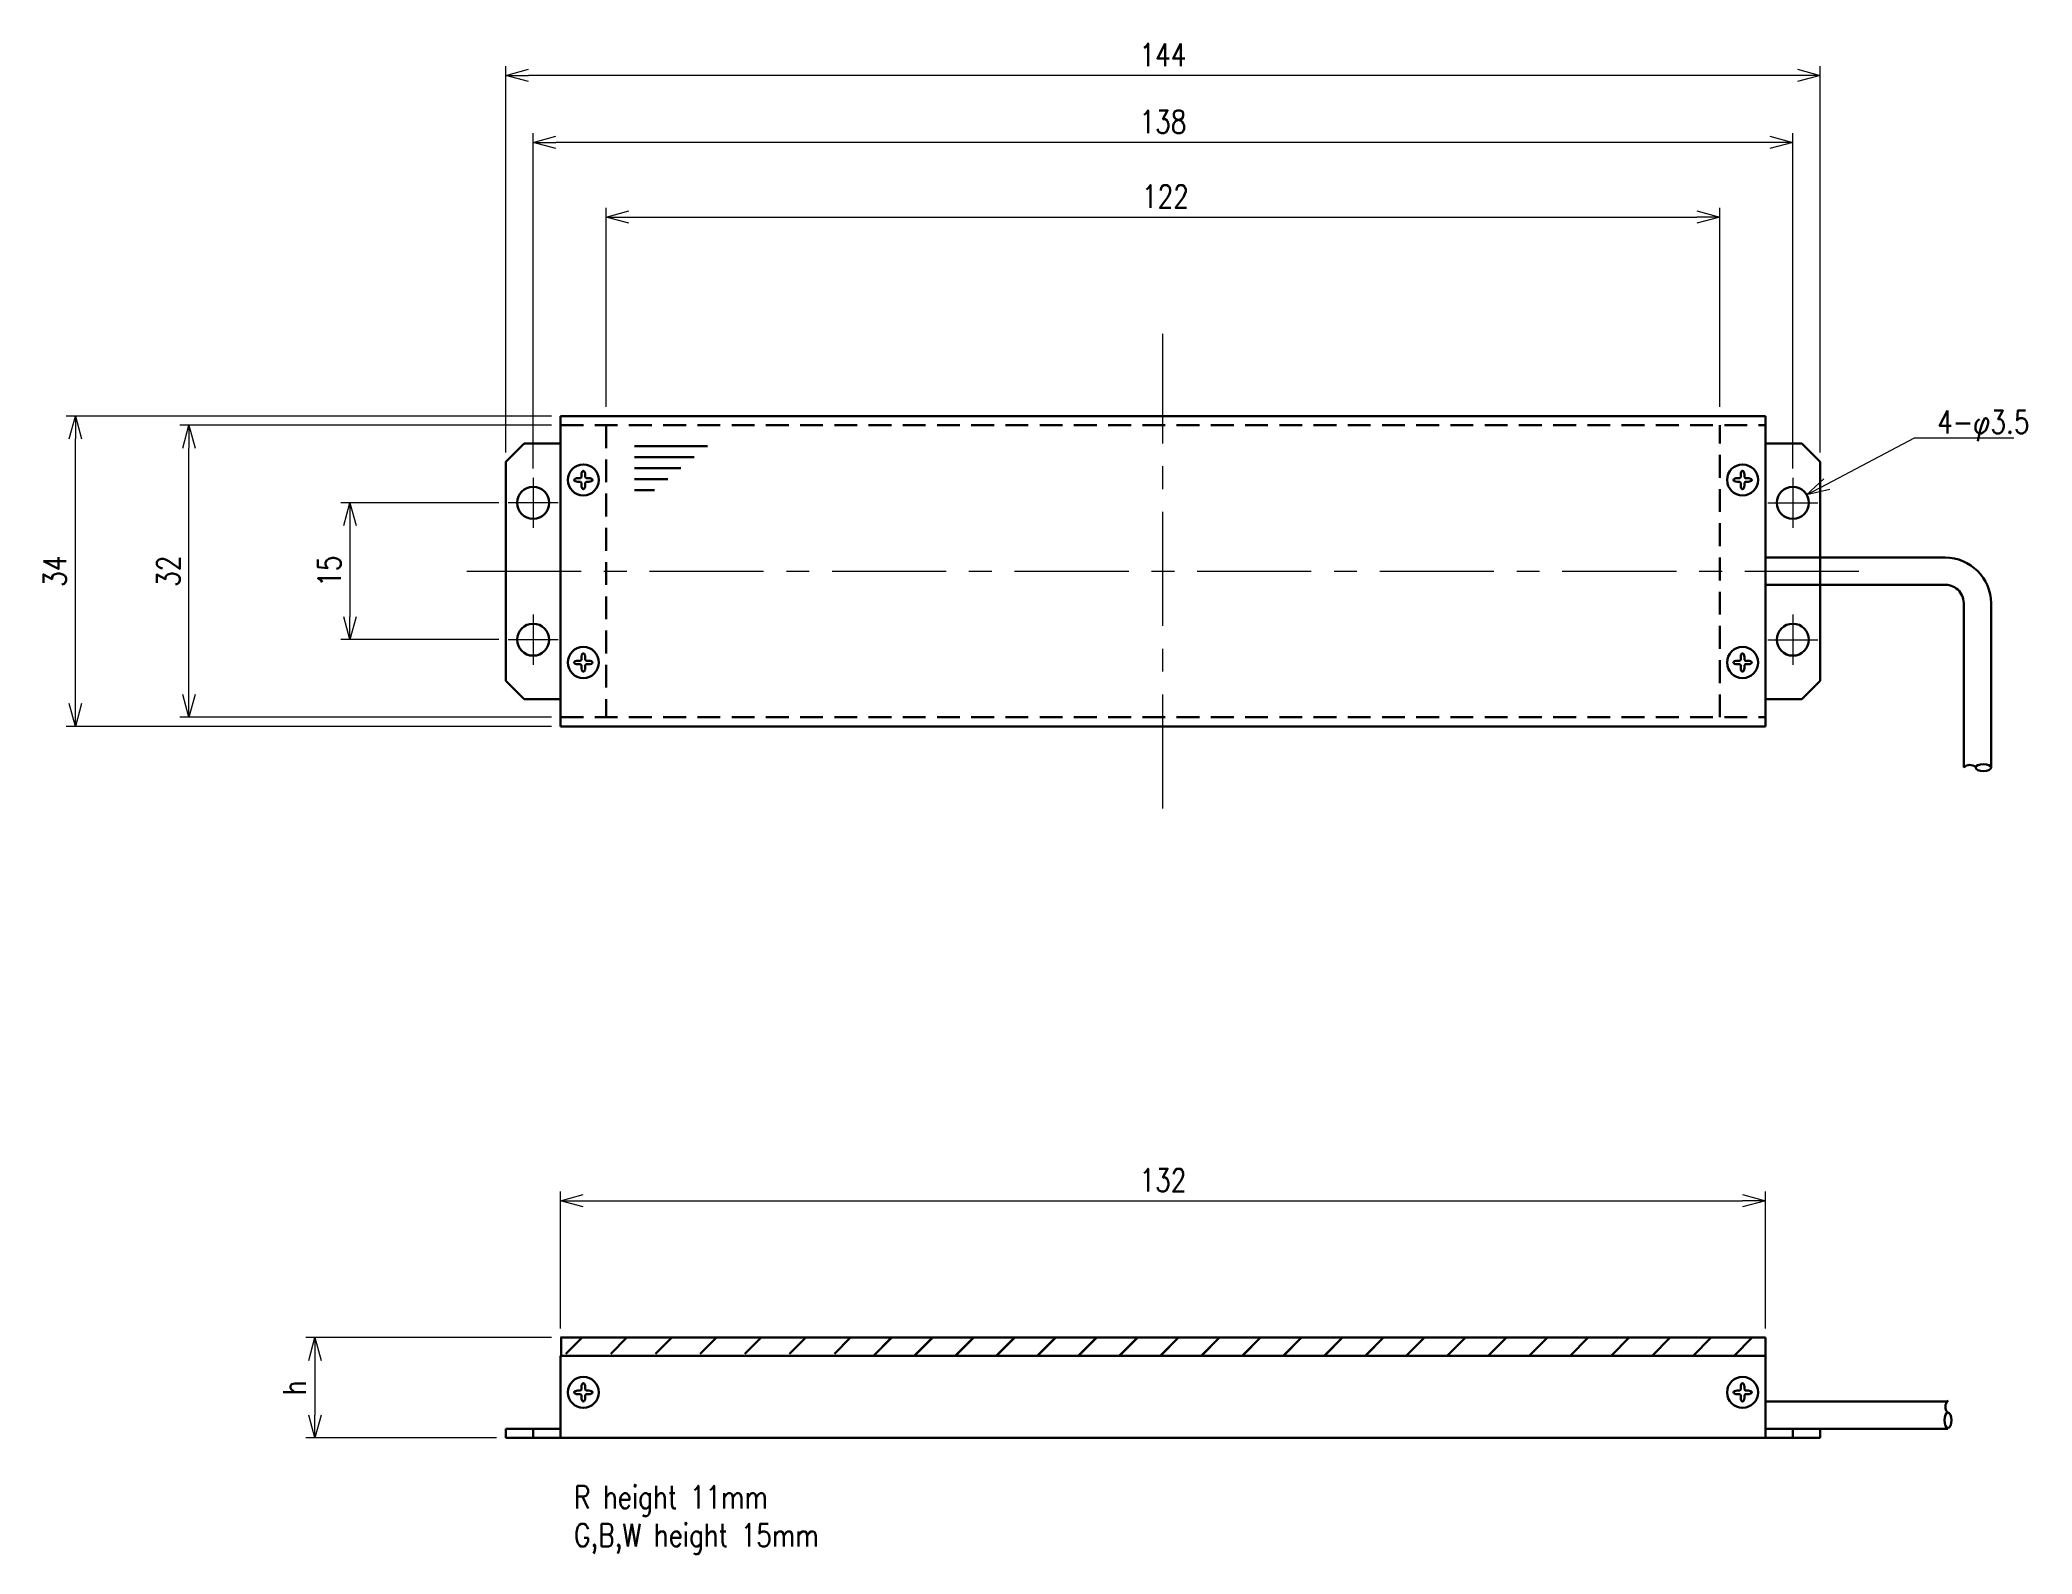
# Model space of a CAD drawing. Header units: millimetres. Extents: x 81 to 300, y 76 to 242.
import ezdxf
from ezdxf import colors
from ezdxf.entities.mleader import LeaderData, LeaderLine
from ezdxf.math import Vec2, Vec3

# ---------------------------------------------------------------- set-up
doc = ezdxf.new("R2010")
doc.units = ezdxf.units.MM
doc.linetypes.add('CENTER', pattern=[2, 1.25, -0.25, 0.25, -0.25])
doc.linetypes.add('HIDDEN', pattern=[0.375, 0.25, -0.125])
doc.layers.get('0').update_dxf_attribs({"lineweight": 30})
doc.layers.get('Defpoints').update_dxf_attribs({"lineweight": 9})
doc.layers.add('2KD_寸法１', color=7, linetype='Continuous', lineweight=15)
doc.layers.add('2KD_寸法１ @ 1', color=7, linetype='Continuous', lineweight=15)
doc.styles.get("Standard").update_dxf_attribs({"font": 'simplex.shx', "width": 0.8, "bigfont": 'extfont.shx'})
doc.dimstyles.new('KD-STD', dxfattribs={"dimscale": 0, "dimtxt": 2.5, "dimasz": 2.5, "dimexe": 1, "dimexo": 1, "dimgap": 1, "dimtad": 1, "dimdsep": 46, "dimtxsty": 'Standard', "dimblk": 'OPEN30', "dimcen": 0, "dimadec": 0, "dimazin": 0, "dimtfac": 1, "dimtmove": 0, "dimatfit": 3, "dimldrblk": 'OPEN30', "dimfxl": 1, "dimtolj": 1, "dimtzin": 0, "dimlwd": 15, "dimlwe": 15, "dimarcsym": 0})

# ---------------------------------------------------------------- blocks, each defined once
blk = doc.blocks.new('_Open30')
at = {"lineweight": -2}
for p, q in [((-1, 0.268), (0, 0)), ((0, 0), (-1, -0.268)), ((0, 0), (-1, 0))]:
    blk.add_line(p, q, dxfattribs=at)
blk = doc.blocks.new('*D30')
at = {"layer": '2KD_寸法１', "color": 0, "lineweight": 15}
for p, q in [((138.4, 100.55), (138.4, 115.55)), ((140.9, 114.55), (267.9, 114.55)), ((270.4, 100.55), (270.4, 115.55))]:
    blk.add_line(p, q, dxfattribs=at)
at = {"layer": 'Defpoints', "color": 0}
for p in [(270.4, 114.55), (138.4, 99.55), (270.4, 99.55)]:
    blk.add_point(p, dxfattribs=at)
at = {"layer": '2KD_寸法１', "color": 0, "lineweight": 15, "xscale": 2.5, "yscale": 2.5, "zscale": 2.5, "rotation": 180}
blk.add_blockref('_Open30', (138.4, 114.55), dxfattribs=at)
at = {"layer": '2KD_寸法１', "color": 0, "lineweight": 15, "xscale": 2.5, "yscale": 2.5, "zscale": 2.5}
blk.add_blockref('_Open30', (270.4, 114.55), dxfattribs=at)
at = {"layer": '2KD_寸法１', "color": 0, "insert": (204.4, 116.8), "char_height": 2.5, "attachment_point": 5}
blk.add_mtext('\\A1;132', dxfattribs=at)
blk = doc.blocks.new('*D31')
at = {"layer": '2KD_寸法１', "color": 0, "lineweight": 15}
for p, q in [((137.4, 99.55), (110.5, 99.55)), ((111.5, 97.05), (111.5, 91.05)), ((131.4, 88.55), (110.5, 88.55))]:
    blk.add_line(p, q, dxfattribs=at)
at = {"layer": 'Defpoints', "color": 0}
for p in [(138.4, 99.55), (111.5, 88.55), (132.4, 88.55)]:
    blk.add_point(p, dxfattribs=at)
at = {"layer": '2KD_寸法１', "color": 0, "lineweight": 15, "xscale": 2.5, "yscale": 2.5, "zscale": 2.5}
for p, rotation in [((111.5, 99.55), 90), ((111.5, 88.55), 270)]:
    blk.add_blockref('_Open30', p, dxfattribs=dict(at, rotation=rotation))
at = {"layer": '2KD_寸法１', "color": 0, "insert": (109.25, 94.05), "char_height": 2.5, "attachment_point": 5, "rotation": 90}
blk.add_mtext('\\A1;h', dxfattribs=at)
blk = doc.blocks.new('*D32')
at = {"layer": '2KD_寸法１', "color": 0, "lineweight": 15}
for p, q in [((137.4, 199.52), (96.69, 199.52)), ((97.69, 170.02), (97.69, 197.02)), ((137.4, 167.52), (96.69, 167.52))]:
    blk.add_line(p, q, dxfattribs=at)
at = {"layer": 'Defpoints', "color": 0}
for p in [(97.69, 199.52), (138.4, 199.52), (138.4, 167.52)]:
    blk.add_point(p, dxfattribs=at)
at = {"layer": '2KD_寸法１', "color": 0, "lineweight": 15, "xscale": 2.5, "yscale": 2.5, "zscale": 2.5}
for p, rotation in [((97.69, 199.52), 90), ((97.69, 167.52), 270)]:
    blk.add_blockref('_Open30', p, dxfattribs=dict(at, rotation=rotation))
at = {"layer": '2KD_寸法１', "color": 0, "insert": (95.44, 183.52), "char_height": 2.5, "attachment_point": 5, "rotation": 90}
blk.add_mtext('\\A1;32', dxfattribs=at)
blk = doc.blocks.new('*D33')
at = {"layer": '2KD_寸法１', "color": 0, "lineweight": 15}
for p, q in [((137.4, 200.52), (84.25, 200.52)), ((85.25, 169.02), (85.25, 198.02)), ((137.4, 166.52), (84.25, 166.52))]:
    blk.add_line(p, q, dxfattribs=at)
at = {"layer": 'Defpoints', "color": 0}
for p in [(85.25, 200.52), (138.4, 200.52), (138.4, 166.52)]:
    blk.add_point(p, dxfattribs=at)
at = {"layer": '2KD_寸法１', "color": 0, "lineweight": 15, "xscale": 2.5, "yscale": 2.5, "zscale": 2.5}
for p, rotation in [((85.25, 200.52), 90), ((85.25, 166.52), 270)]:
    blk.add_blockref('_Open30', p, dxfattribs=dict(at, rotation=rotation))
at = {"layer": '2KD_寸法１', "color": 0, "insert": (83, 183.52), "char_height": 2.5, "attachment_point": 5, "rotation": 90}
blk.add_mtext('\\A1;34', dxfattribs=at)
blk = doc.blocks.new('*D34')
at = {"layer": '2KD_寸法１', "color": 0, "lineweight": 15}
for p, q in [((143.4, 201.52), (143.4, 223.33)), ((265.4, 201.52), (265.4, 223.33)), ((145.9, 222.33), (262.9, 222.33))]:
    blk.add_line(p, q, dxfattribs=at)
at = {"layer": 'Defpoints', "color": 0}
for p in [(265.4, 222.33), (143.4, 200.52), (265.4, 200.52)]:
    blk.add_point(p, dxfattribs=at)
at = {"layer": '2KD_寸法１', "color": 0, "lineweight": 15, "xscale": 2.5, "yscale": 2.5, "zscale": 2.5, "rotation": 180}
blk.add_blockref('_Open30', (143.4, 222.33), dxfattribs=at)
at = {"layer": '2KD_寸法１', "color": 0, "lineweight": 15, "xscale": 2.5, "yscale": 2.5, "zscale": 2.5}
blk.add_blockref('_Open30', (265.4, 222.33), dxfattribs=at)
at = {"layer": '2KD_寸法１', "color": 0, "insert": (204.67, 224.58), "char_height": 2.5, "attachment_point": 5}
blk.add_mtext('\\A1;122', dxfattribs=at)
blk = doc.blocks.new('*D35')
at = {"layer": '2KD_寸法１', "color": 0, "lineweight": 15}
for p, q in [((132.4, 196.52), (132.4, 238.85)), ((276.4, 196.52), (276.4, 238.85)), ((273.9, 237.85), (134.9, 237.85))]:
    blk.add_line(p, q, dxfattribs=at)
at = {"layer": 'Defpoints', "color": 0}
for p in [(132.4, 237.85), (132.4, 195.52), (276.4, 195.52)]:
    blk.add_point(p, dxfattribs=at)
at = {"layer": '2KD_寸法１', "color": 0, "lineweight": 15, "xscale": 2.5, "yscale": 2.5, "zscale": 2.5, "rotation": 180}
blk.add_blockref('_Open30', (132.4, 237.85), dxfattribs=at)
at = {"layer": '2KD_寸法１', "color": 0, "lineweight": 15, "xscale": 2.5, "yscale": 2.5, "zscale": 2.5}
blk.add_blockref('_Open30', (276.4, 237.85), dxfattribs=at)
at = {"layer": '2KD_寸法１', "color": 0, "insert": (204.4, 240.1), "char_height": 2.5, "attachment_point": 5}
blk.add_mtext('\\A1;144', dxfattribs=at)
blk = doc.blocks.new('*D36')
at = {"layer": '2KD_寸法１', "color": 0, "lineweight": 15}
for p, q in [((135.4, 194.77), (135.4, 231.51)), ((273.4, 194.77), (273.4, 231.51)), ((270.9, 230.51), (137.9, 230.51))]:
    blk.add_line(p, q, dxfattribs=at)
at = {"layer": 'Defpoints', "color": 0}
for p in [(135.4, 230.51), (135.4, 193.77), (273.4, 193.77)]:
    blk.add_point(p, dxfattribs=at)
at = {"layer": '2KD_寸法１', "color": 0, "lineweight": 15, "xscale": 2.5, "yscale": 2.5, "zscale": 2.5, "rotation": 180}
blk.add_blockref('_Open30', (135.4, 230.51), dxfattribs=at)
at = {"layer": '2KD_寸法１', "color": 0, "lineweight": 15, "xscale": 2.5, "yscale": 2.5, "zscale": 2.5}
blk.add_blockref('_Open30', (273.4, 230.51), dxfattribs=at)
at = {"layer": '2KD_寸法１', "color": 0, "insert": (204.4, 232.76), "char_height": 2.5, "attachment_point": 5}
blk.add_mtext('\\A1;138', dxfattribs=at)
blk = doc.blocks.new('*D37')
at = {"layer": '2KD_寸法１', "color": 0, "lineweight": 15}
for p, q in [((131.65, 191.02), (114.33, 191.02)), ((115.33, 188.52), (115.33, 178.52)), ((131.65, 176.02), (114.33, 176.02))]:
    blk.add_line(p, q, dxfattribs=at)
at = {"layer": 'Defpoints', "color": 0}
for p in [(132.65, 191.02), (115.33, 176.02), (132.65, 176.02)]:
    blk.add_point(p, dxfattribs=at)
at = {"layer": '2KD_寸法１', "color": 0, "lineweight": 15, "xscale": 2.5, "yscale": 2.5, "zscale": 2.5}
for p, rotation in [((115.33, 191.02), 90), ((115.33, 176.02), 270)]:
    blk.add_blockref('_Open30', p, dxfattribs=dict(at, rotation=rotation))
at = {"layer": '2KD_寸法１', "color": 0, "insert": (113.08, 183.52), "char_height": 2.5, "attachment_point": 5, "rotation": 90}
blk.add_mtext('\\A1;15', dxfattribs=at)
blk = doc.blocks.new('A$C50C030A1')
for p, q in [((-0.3, 0.2), (-0.6, 0.2)), ((-0.3, 0.2), (-0.2, 0.3)), ((-0.2, 0.3), (-0.2, 0.6)), ((0.2, 0.3), (0.2, 0.6)), ((0.2, 0.3), (0.3, 0.2)), ((0.3, 0.2), (0.6, 0.2)), ((-0.3, -0.2), (-0.6, -0.2)), ((-0.2, -0.3), (-0.3, -0.2)), ((-0.2, -0.3), (-0.2, -0.6)), ((0.3, -0.2), (0.2, -0.3)), ((0.2, -0.3), (0.2, -0.6)), ((0.3, -0.2), (0.6, -0.2))]:
    blk.add_line(p, q)
blk.add_circle((0, 0), 1.7)
for centre, major_axis in [((-0.6, 0), (-0.4, 0)), ((0, 0.6), (0, 0.4)), ((0.6, 0), (0.4, 0)), ((0, -0.6), (0, -0.4))]:
    blk.add_ellipse(centre, major_axis=major_axis, ratio=0.5, start_param=-1.570795, end_param=1.570795)
blk = doc.blocks.new('A$C69E816FE')
for p, q in [((0, 12), (20, 12)), ((0, 9), (16.36, 9)), ((0, 6), (12.72, 6)), ((0, 3), (9.09, 3)), ((0, 0), (5.45, 0))]:
    blk.add_line(p, q)
blk = doc.blocks.new('A$C2C9969CB')
for p, q in [((-66, 34), (-66, 0)), ((66, 34), (-66, 34)), ((-66, 1), (-66, 33)), ((66, 0), (66, 34)), ((66, 33), (66, 1)), ((-70, 31), (-72, 29)), ((-66, 31), (-70, 31)), ((66, 31), (70, 31)), ((70, 31), (72, 29)), ((-72, 29), (-72, 5)), ((72, 29), (72, 5)), ((66, 18.5), (85.69, 18.5)), ((66, 15.5), (85.92, 15.5)), ((87.72, 13.51), (87.72, -4.52)), ((90.72, 13.49), (90.72, -4.52)), ((-70, 3), (-72, 5)), ((66, 0), (66, 6)), ((70, 3), (72, 5)), ((-70, 3), (-66, 3)), ((70, 3), (66, 3)), ((-66, 0), (66, 0))]:
    blk.add_line(p, q)
at = {"linetype": 'HIDDEN', "ltscale": 10}
for p, q in [((-66, 33), (66, 33)), ((-61, 33), (-61, 1)), ((61, 1), (61, 33)), ((-66, 1), (66, 1))]:
    blk.add_line(p, q, dxfattribs=at)
for centre in [(-69, 24.5), (69, 24.5), (-69, 9.5), (69, 9.5)]:
    blk.add_circle(centre, 1.75)
for centre, radius, start, end in [((85.67, 13.45), 5.05, 0.5081, 89.7622), ((85.72, 13.51), 2, 0, 95.6457), ((88.4, -5.16), 0.936, 46.682, 136.3832)]:
    blk.add_arc(centre, radius, start, end)
at = {"extrusion": (0, 0, -1)}
blk.add_ellipse((89.88, -4.52), major_axis=(-0.842, 0), ratio=0.448876, start_param=4.712389, end_param=10.995574, dxfattribs=at)
at = {"xscale": 0.3999999999999772, "yscale": 0.3999999999999772, "zscale": 0.4}
blk.add_blockref('A$C69E816FE', (-57.89, 25.89), dxfattribs=at)
for p in [(-63.5, 27), (63.5, 27), (-63.5, 7), (63.5, 7)]:
    blk.add_blockref('A$C50C030A1', p)
blk = doc.blocks.new('A$C2A24600E')
for p, q in [((6, 11), (138, 11)), ((6.08, 9), (6.08, 11)), ((6.6, 9.22), (8.38, 11)), ((11.5, 9.22), (13.28, 11)), ((16.4, 9.22), (18.18, 11)), ((21.3, 9.22), (23.08, 11)), ((26.2, 9.22), (27.98, 11)), ((31.1, 9.22), (32.88, 11)), ((36, 9.22), (37.78, 11)), ((40.27, 9), (42.27, 11)), ((40.29, 9), (42.29, 11)), ((44.76, 9), (46.76, 11)), ((44.78, 9), (46.78, 11)), ((49.25, 9), (51.25, 11)), ((49.27, 9), (51.27, 11)), ((53.74, 9), (55.74, 11)), ((53.76, 9), (55.76, 11)), ((58.23, 9), (60.23, 11)), ((58.25, 9), (60.25, 11)), ((62.72, 9), (64.72, 11)), ((62.74, 9), (64.74, 11)), ((67.21, 9), (69.21, 11)), ((67.23, 9), (69.23, 11)), ((71.7, 9), (73.7, 11)), ((71.72, 9), (73.72, 11)), ((76.19, 9), (78.19, 11)), ((76.21, 9), (78.21, 11)), ((80.68, 9), (82.68, 11)), ((80.7, 9), (82.7, 11)), ((85.17, 9), (87.17, 11)), ((85.19, 9), (87.19, 11)), ((87, 10.83), (87.17, 11)), ((89.66, 9), (91.66, 11)), ((89.68, 9), (91.68, 11)), ((94.15, 9), (96.15, 11)), ((94.17, 9), (96.17, 11)), ((98.64, 9), (100.64, 11)), ((98.66, 9), (100.66, 11)), ((103.13, 9), (105.13, 11)), ((103.15, 9), (105.15, 11)), ((107.62, 9), (109.62, 11)), ((107.64, 9), (109.64, 11)), ((112.11, 9), (114.11, 11)), ((116.6, 9), (118.6, 11)), ((121.09, 9), (123.09, 11)), ((125.58, 9), (127.58, 11)), ((130.07, 9), (132.07, 11)), ((134.56, 9), (136.56, 11)), ((138, 11), (138, 9)), ((6, 0), (6, 9)), ((138, 9), (6, 9)), ((6, 1), (6, 9)), ((96, 9), (138, 9)), ((138, 9), (138, 0)), ((138, 9), (138, 1)), ((8.2, 5.2), (7.9, 5.2)), ((8.2, 4.8), (7.9, 4.8)), ((8.2, 5.2), (8.3, 5.3)), ((8.3, 4.7), (8.2, 4.8)), ((8.3, 5.3), (8.3, 5.6)), ((8.3, 4.7), (8.3, 4.4)), ((8.7, 5.3), (8.7, 5.6)), ((8.7, 5.3), (8.8, 5.2)), ((8.8, 4.8), (8.7, 4.7)), ((8.7, 4.7), (8.7, 4.4)), ((8.8, 5.2), (9.1, 5.2)), ((8.8, 4.8), (9.1, 4.8)), ((135.2, 5.2), (134.9, 5.2)), ((135.2, 4.8), (134.9, 4.8)), ((135.2, 5.2), (135.3, 5.3)), ((135.3, 4.7), (135.2, 4.8)), ((135.3, 5.3), (135.3, 5.6)), ((135.3, 4.7), (135.3, 4.4)), ((135.7, 5.3), (135.7, 5.6)), ((135.7, 5.3), (135.8, 5.2)), ((135.8, 4.8), (135.7, 4.7)), ((135.7, 4.7), (135.7, 4.4)), ((135.8, 5.2), (136.1, 5.2)), ((135.8, 4.8), (136.1, 4.8)), ((138, 4), (158, 4)), ((6, 1), (0, 1)), ((0, 1), (0, 0)), ((6, 0), (0, 0)), ((3, 0), (3, 1)), ((6, 0), (6, 1)), ((138, 0), (6, 0)), ((138, 1), (158, 1)), ((144, 0), (138, 0)), ((141, 0), (141, 1)), ((144, 0), (144, 1))]:
    blk.add_line(p, q)
for centre in [(8.5, 5), (135.5, 5)]:
    blk.add_circle(centre, 1.7)
blk.add_arc((158.65, 3.42), 0.936, 133.6168, 223.318)
for centre, major_axis, ratio, start_param, end_param in [((7.9, 5), (-0.4, 0), 0.5, -1.570795, 1.570795), ((8.5, 5.6), (0, 0.4), 0.5, -1.570795, 1.570795), ((8.5, 4.4), (0, -0.4), 0.5, -1.570795, 1.570795), ((9.1, 5), (0.4, 0), 0.5, -1.570795, 1.570795), ((134.9, 5), (-0.4, 0), 0.5, -1.570795, 1.570795), ((135.5, 5.6), (0, 0.4), 0.5, -1.570795, 1.570795), ((135.5, 4.4), (0, -0.4), 0.5, -1.570795, 1.570795), ((136.1, 5), (0.4, 0), 0.5, -1.570795, 1.570795), ((158, 1.94), (0, -0.842), 0.448876, -3.141592653589792, 3.141592653589792)]:
    blk.add_ellipse(centre, major_axis=major_axis, ratio=ratio, start_param=start_param, end_param=end_param)

msp = doc.modelspace()

# ---------------------------------------------------------------- linework, layer by layer
at = {"layer": '2KD_寸法１', "linetype": 'CENTER', "ltscale": 10}
for p, q in [((204.401, 157.517), (204.401, 209.517)), ((128.151, 183.517), (280.651, 183.517))]:
    msp.add_line(p, q, dxfattribs=at)
at = {"layer": '2KD_寸法１'}
for p, q in [((135.401, 193.767), (135.401, 188.267)), ((273.401, 193.767), (273.401, 188.267)), ((138.151, 191.017), (132.651, 191.017)), ((270.651, 191.017), (276.151, 191.017)), ((135.401, 178.767), (135.401, 173.267)), ((273.401, 178.767), (273.401, 173.267)), ((138.151, 176.017), (132.651, 176.017)), ((270.651, 176.017), (276.151, 176.017))]:
    msp.add_line(p, q, dxfattribs=at)

# ---------------------------------------------------------------- block references
for name, p in [('A$C2C9969CB', (204.401, 166.517)), ('A$C2A24600E', (132.401, 88.549))]:
    msp.add_blockref(name, p)

# ---------------------------------------------------------------- texts
at = {"layer": '2KD_寸法１ @ 1', "insert": (139.877, 83.321), "char_height": 2.5, "width": 63.01691, "attachment_point": 1}
msp.add_mtext('R height 11mm\\PG,B,W height 15mm', dxfattribs=at)

# ---------------------------------------------------------------- dimensions: what is measured, and where the dimension line sits
at = {"layer": '2KD_寸法１ @ 1'}
for base, p1, p2, picture, middle in [((132.401, 237.851), (276.401, 195.517), (132.401, 195.517), '*D35', (204.401, 240.101)), ((135.401, 230.509), (273.401, 193.767), (135.401, 193.767), '*D36', (204.401, 232.759)), ((270.401, 114.549), (138.401, 99.549), (270.401, 99.549), '*D30', (204.401, 116.799))]:
    dim = msp.add_linear_dim(base=base, p1=p1, p2=p2, dimstyle='KD-STD', override={"dimscale": 1, "dimtix": 0, "dimtofl": 1, "dimtmove": 0, "dimatfit": 3}, dxfattribs=at)
    dim.commit()
    dim.dimension.update_dxf_attribs({"geometry": picture, "text_midpoint": middle})
dim = msp.add_linear_dim(base=(265.401, 222.334), p1=(143.401, 200.517), p2=(265.401, 200.517), dimstyle='KD-STD', override={"dimscale": 1, "dimtix": 0, "dimtofl": 1, "dimtmove": 0, "dimatfit": 3}, dxfattribs=at)
dim.commit()
dim.dimension.update_dxf_attribs({"geometry": '*D34', "text_midpoint": (204.667, 222.334), "dimtype": 128})
dim = msp.add_linear_dim(base=(85.25, 200.517), p1=(138.401, 166.517), p2=(138.401, 200.517), angle=90, dimstyle='KD-STD', override={"dimscale": 1, "dimtix": 0, "dimtofl": 1, "dimtmove": 0, "dimatfit": 3}, dxfattribs=at)
dim.commit()
dim.dimension.update_dxf_attribs({"geometry": '*D33', "text_midpoint": (83, 183.517)})
for base, p1, p2, picture, middle in [((97.689, 199.517), (138.401, 167.517), (138.401, 199.517), '*D32', (97.689, 183.517)), ((115.334, 176.017), (132.651, 191.017), (132.651, 176.017), '*D37', (115.334, 183.517))]:
    dim = msp.add_linear_dim(base=base, p1=p1, p2=p2, angle=90, dimstyle='KD-STD', override={"dimscale": 1, "dimtix": 0, "dimtofl": 1, "dimtmove": 0, "dimatfit": 3}, dxfattribs=at)
    dim.commit()
    dim.dimension.update_dxf_attribs({"geometry": picture, "text_midpoint": middle, "dimtype": 128})
dim = msp.add_linear_dim(base=(111.499, 88.549), p1=(138.401, 99.549), p2=(132.401, 88.549), angle=90, text='h', dimstyle='KD-STD', override={"dimscale": 1, "dimtix": 0, "dimtofl": 1, "dimtmove": 0, "dimatfit": 3}, dxfattribs=at)
dim.commit()
dim.dimension.update_dxf_attribs({"geometry": '*D31', "text_midpoint": (111.499, 94.049), "dimtype": 128})

# ---------------------------------------------------------------- leaders
ml = msp.add_multileader_mtext('Standard', dxfattribs=at)
ml.set_content('4-φ3.5', color=256)
ml.set_leader_properties(lineweight=15)
ml.set_arrow_properties(name='OPEN30')
ml.build(insert=Vec2(0, 0))
ml.multileader.update_dxf_attribs({"text_left_attachment_type": 6, "text_right_attachment_type": 6, "dogleg_length": 1.5, "arrow_head_size": 2.5})
ctx = ml.context
ctx.base_point, ctx.char_height, ctx.arrow_head_size, ctx.landing_gap_size, ctx.plane_origin = Vec3(288.221, 198.118), 2.5, 2.5, 1, Vec3(274.987, 212.107)
ctx.left_attachment, ctx.right_attachment = 6, 6
notes = []
notes.append((ctx, [(0, (1, 1, 0), (286.721, 198.118), (1, 0), 1.5, [(0, [(274.917, 191.892)], 0, [])])]))
ctx.mtext.insert, ctx.mtext.flow_direction = Vec3(289.221, 201.118), 5
for ctx, leaders in notes:
    for number, flags, end, landing, length, lines in leaders:
        leader = LeaderData()
        leader.index, (leader.has_last_leader_line, leader.has_dogleg_vector, leader.attachment_direction) = number, flags
        leader.last_leader_point, leader.dogleg_vector, leader.dogleg_length = Vec3(end), Vec3(landing), length
        for number, points, colour, breaks in lines:
            line = LeaderLine()
            line.index, line.vertices, line.color, line.breaks = number, Vec3.list(points), colors.encode_raw_color(colour), breaks
            leader.lines.append(line)
        ctx.leaders.append(leader)

doc.saveas('drawing.dxf')
